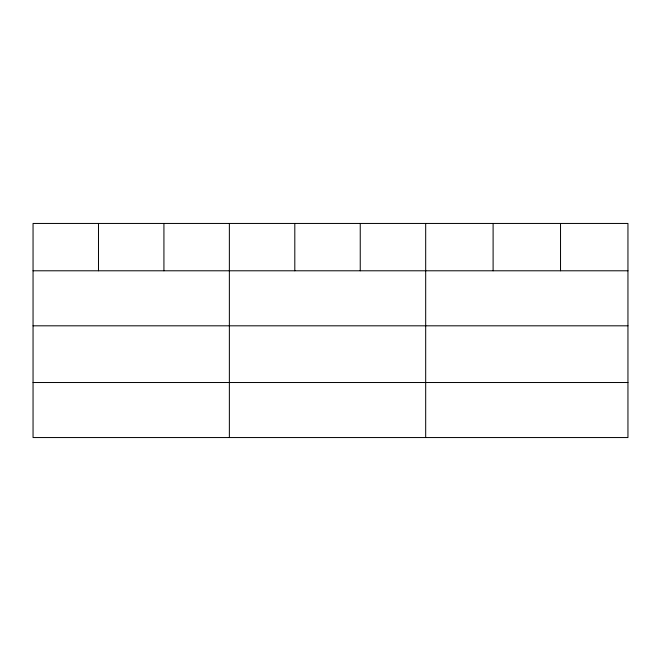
<?xml version="1.0" encoding="UTF-8"?>
<svg xmlns="http://www.w3.org/2000/svg" width="661" height="661" viewBox="0 0 661 661"><rect width="100%" height="100%" fill="white"/><g stroke="black" fill="none" stroke-linecap="round" stroke-linejoin="round"><path stroke-width="0.99" d="M627.95 325.815L627.95 223.451L33.05 223.451L33.05 437.549L627.95 437.549L627.95 325.815L33.05 325.815M33.05 270.787L627.95 270.787M33.05 382.521L627.95 382.521M560.528 223.451L560.528 270.787M493.106 223.451L493.106 270.787M425.684 223.451L425.684 437.549M360.245 223.451L360.245 270.787M294.806 223.451L294.806 270.787M229.367 223.451L229.367 437.549M163.928 223.451L163.928 270.787M98.489 223.451L98.489 270.787"/></g></svg>
